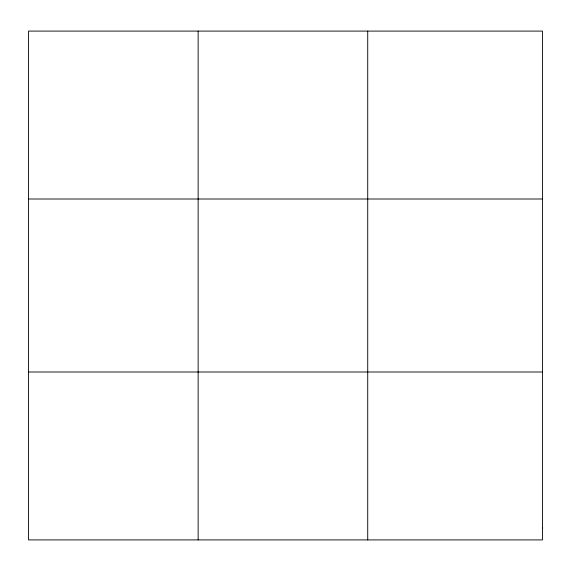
<?xml version="1.0" encoding="UTF-8"?>
<svg xmlns="http://www.w3.org/2000/svg" width="571" height="571" viewBox="0 0 571 571"><rect width="100%" height="100%" fill="white"/><g stroke="black" fill="none" stroke-linecap="round" stroke-linejoin="round"><path stroke-width="0.86" d="M198.137 31.091L198.137 539.909M367.724 31.091L367.724 539.909M28.55 199.001L542.45 199.001M28.55 371.999L542.45 371.999M542.45 527.911L542.45 539.909L28.55 539.909L28.55 31.091L542.45 31.091L542.45 527.911"/></g></svg>
